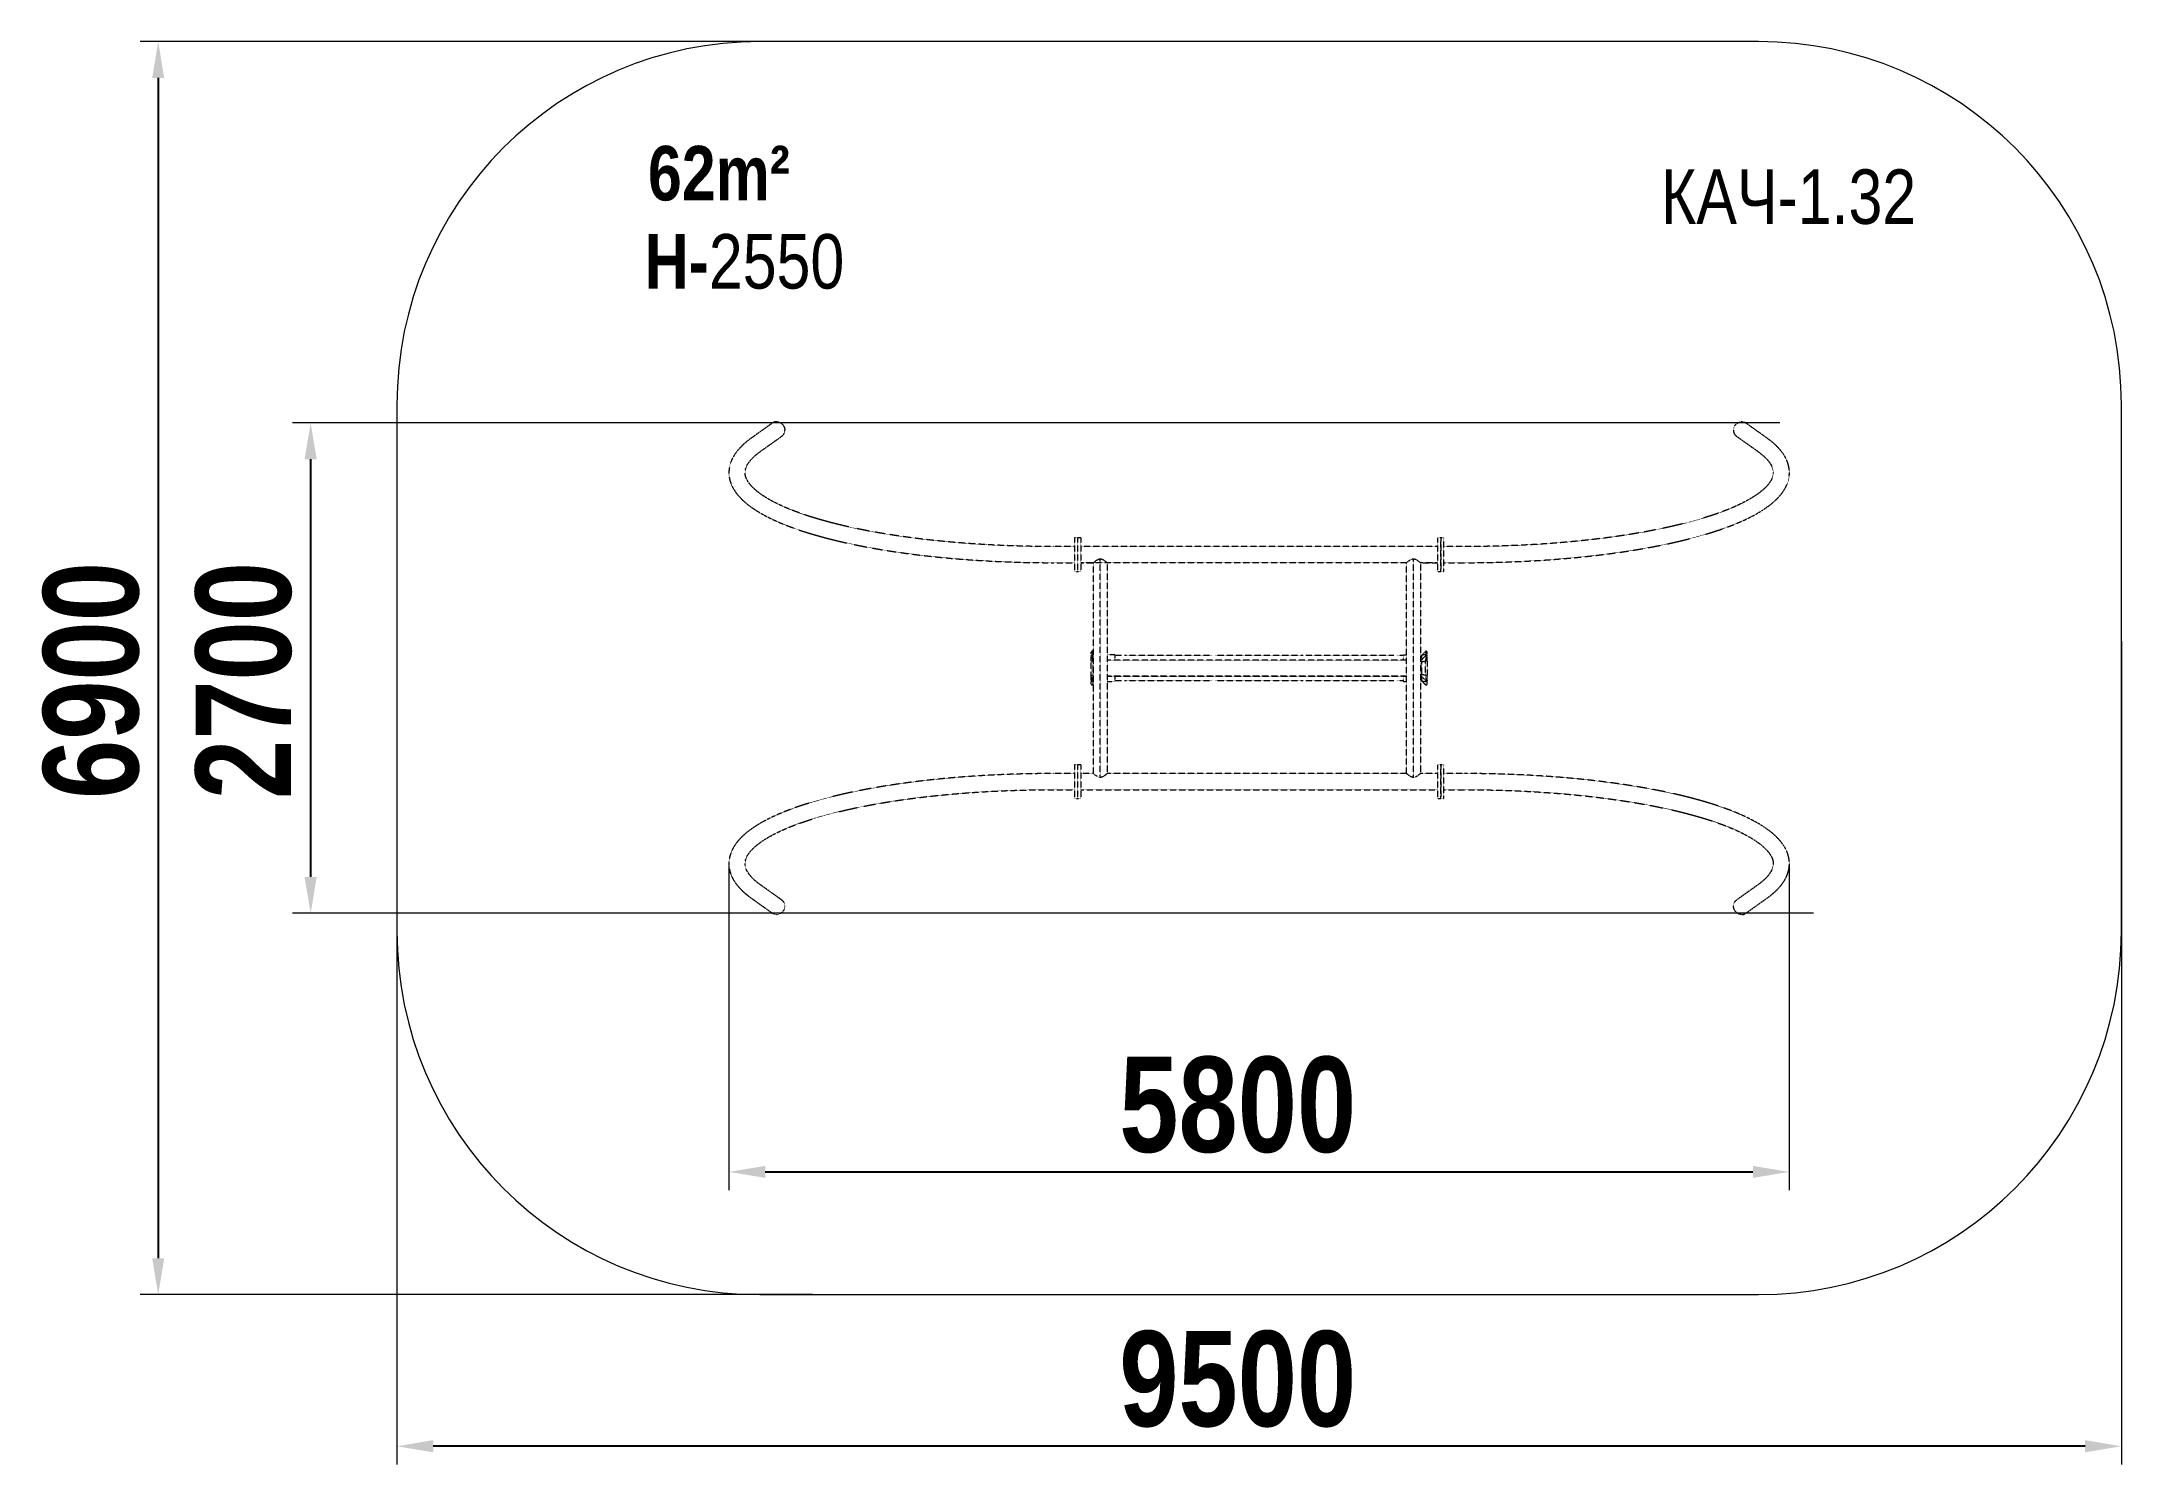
# Model space of a CAD drawing. Header units: millimetres. Extents: x -6557 to 4900, y -4192 to 3643.
import ezdxf

# ---------------------------------------------------------------- set-up
doc = ezdxf.new("R2010")
doc.units = ezdxf.units.MM
doc.linetypes.add('HIDDEN', pattern=[1.905, 1.27, -0.635])
for name, color, linetype in [('DIKOM_ЗОНА', 80, 'Continuous'), ('DIKOM_ОБЪЕКТ', 7, 'Continuous'), ('DIKOM_РАЗМЕР_ЗОНА', 7, 'Continuous'), ('DIKOM_РАЗМЕР_ОБЪЕКТА', 7, 'Continuous')]:
    doc.layers.add(name, color=color, linetype=linetype)
doc.styles.add('style1', font='arialbd.ttf', dxfattribs={"width": 0.8})
doc.dimstyles.new('1-50', dxfattribs={"dimtxt": 300, "dimasz": 200, "dimexe": 100, "dimexo": 0, "dimgap": 100, "dimtad": 1, "dimtxsty": 'style1', "dimcen": 200, "dimclrd": 7, "dimclre": 7, "dimclrt": 7, "dimadec": 1, "dimazin": 2, "dimtfac": 1, "dimtmove": 0, "dimatfit": 2, "dimfxl": 0, "dimlwd": 25, "dimlwe": 18, "dimarcsym": 0})

# ---------------------------------------------------------------- blocks, each defined once
blk = doc.blocks.new('*D9')
at = {"layer": 'Defpoints', "color": 0, "transparency": 16777216}
for p in [(-5075, 1543), (3018, 1543), (3203, -1157)]:
    blk.add_point(p, dxfattribs=at)
at = {"layer": 'DIKOM_РАЗМЕР_ОБЪЕКТА', "color": 7, "lineweight": 18, "transparency": 16777216}
for p, q in [((3018, 1543), (-5175, 1543)), ((3203, -1157), (-5175, -1157))]:
    blk.add_line(p, q, dxfattribs=at)
at = {"layer": 'DIKOM_РАЗМЕР_ОБЪЕКТА', "color": 7, "lineweight": 25, "transparency": 16777216}
blk.add_line((-5075, -957), (-5075, 1343), dxfattribs=at)
at = {"layer": 'DIKOM_РАЗМЕР_ОБЪЕКТА', "color": 7, "transparency": 16777216}
for points in [[(-5109, 1343), (-5042, 1343), (-5075, 1543)], [(-5109, -957), (-5042, -957), (-5075, -1157)]]:
    blk.add_solid(points, dxfattribs=at)
at = {"layer": 'DIKOM_РАЗМЕР_ОБЪЕКТА', "color": 7, "transparency": 16777216, "insert": (-5443, 125), "char_height": 300, "attachment_point": 5, "rotation": 90, "style": 'style1'}
blk.add_mtext('{\\fArial|b1|i0|c204|p34;\\H1.75x;2700}', dxfattribs=at)
blk = doc.blocks.new('*D10')
at = {"layer": 'Defpoints', "color": 0, "transparency": 16777216}
for p in [(-2771, -894), (3070, -896), (3070, -2581)]:
    blk.add_point(p, dxfattribs=at)
at = {"layer": 'DIKOM_РАЗМЕР_ОБЪЕКТА', "color": 7, "lineweight": 18, "transparency": 16777216}
for p, q in [((-2771, -894), (-2771, -2681)), ((3070, -896), (3070, -2681))]:
    blk.add_line(p, q, dxfattribs=at)
at = {"layer": 'DIKOM_РАЗМЕР_ОБЪЕКТА', "color": 7, "lineweight": 25, "transparency": 16777216}
blk.add_line((-2571, -2581), (2870, -2581), dxfattribs=at)
at = {"layer": 'DIKOM_РАЗМЕР_ОБЪЕКТА', "color": 7, "transparency": 16777216}
for points in [[(-2571, -2548), (-2571, -2614), (-2771, -2581)], [(2870, -2548), (2870, -2614), (3070, -2581)]]:
    blk.add_solid(points, dxfattribs=at)
at = {"layer": 'DIKOM_РАЗМЕР_ОБЪЕКТА', "color": 7, "transparency": 16777216, "insert": (32, -2213), "char_height": 300, "attachment_point": 5, "style": 'style1'}
blk.add_mtext('{\\fArial|b1|i0|c204|p34;\\H1.75x;5800}', dxfattribs=at)
blk = doc.blocks.new('*D11')
at = {"layer": 'Defpoints', "color": 0, "transparency": 16777216}
for p in [(-4600, 545), (4900, 341), (-4600, -4092)]:
    blk.add_point(p, dxfattribs=at)
at = {"layer": 'DIKOM_РАЗМЕР_ЗОНА', "color": 7, "lineweight": 18, "transparency": 16777216}
for p, q in [((-4600, 545), (-4600, -4192)), ((4900, 341), (4900, -4192))]:
    blk.add_line(p, q, dxfattribs=at)
at = {"layer": 'DIKOM_РАЗМЕР_ЗОНА', "color": 7, "lineweight": 25, "transparency": 16777216}
blk.add_line((4700, -4092), (-4400, -4092), dxfattribs=at)
at = {"layer": 'DIKOM_РАЗМЕР_ЗОНА', "color": 7, "transparency": 16777216}
for points in [[(-4400, -4058), (-4400, -4125), (-4600, -4092)], [(4700, -4058), (4700, -4125), (4900, -4092)]]:
    blk.add_solid(points, dxfattribs=at)
at = {"layer": 'DIKOM_РАЗМЕР_ЗОНА', "color": 7, "transparency": 16777216, "insert": (32, -3723), "char_height": 300, "attachment_point": 5, "style": 'style1'}
blk.add_mtext('{\\fArial|b1|i0|c204|p34;\\H1.75x;9500}', dxfattribs=at)
blk = doc.blocks.new('*D12')
at = {"layer": 'Defpoints', "color": 0, "transparency": 16777216}
for p in [(-2190, 3643), (-5915, -3257), (-2310, -3257)]:
    blk.add_point(p, dxfattribs=at)
at = {"layer": 'DIKOM_РАЗМЕР_ЗОНА', "color": 7, "lineweight": 18, "transparency": 16777216}
for p, q in [((-2190, 3643), (-6015, 3643)), ((-2310, -3257), (-6015, -3257))]:
    blk.add_line(p, q, dxfattribs=at)
at = {"layer": 'DIKOM_РАЗМЕР_ЗОНА', "color": 7, "lineweight": 25, "transparency": 16777216}
blk.add_line((-5915, 3443), (-5915, -3057), dxfattribs=at)
at = {"layer": 'DIKOM_РАЗМЕР_ЗОНА', "color": 7, "transparency": 16777216}
for points in [[(-5948, 3443), (-5882, 3443), (-5915, 3643)], [(-5948, -3057), (-5882, -3057), (-5915, -3257)]]:
    blk.add_solid(points, dxfattribs=at)
at = {"layer": 'DIKOM_РАЗМЕР_ЗОНА', "color": 7, "transparency": 16777216, "insert": (-6283, 125), "char_height": 300, "attachment_point": 5, "rotation": 90, "style": 'style1'}
blk.add_mtext('{\\fArial|b1|i0|c204|p34;\\H1.75x;6900}', dxfattribs=at)

msp = doc.modelspace()

# ---------------------------------------------------------------- linework, layer by layer
at = {"layer": 'DIKOM_ЗОНА', "color": 3, "lineweight": 15}
msp.add_lwpolyline([(4899.964, 1643.005, 0.414213562), (2899.964, 3643.005), (-2600.036, 3643.005, 0.414213562), (-4600.036, 1643.005), (-4600.036, -1256.995, 0.414213562), (-2600.036, -3256.995), (2899.964, -3256.995, 0.414213562), (4899.964, -1256.995)], format="xyb", close=True, dxfattribs=at)
at = {"layer": 'DIKOM_ОБЪЕКТ', "color": 7, "linetype": 'HIDDEN', "lineweight": 15}
for p, q in [((-2530.681, 1543.005), (-2647.119, 1460.206)), ((2947.046, 1460.206), (2830.608, 1543.005)), ((-2595.541, 1387.675), (-2477.146, 1471.866)), ((2777.074, 1471.866), (2895.469, 1387.675)), ((-868.036, 862.505), (-982.036, 862.505)), ((-850.036, 910.505), (-868.036, 910.505)), ((-868.036, 910.505), (-868.036, 725.505)), ((-832.036, 910.505), (-850.036, 910.505)), ((-850.036, 910.505), (-850.036, 725.505)), ((-850.036, 910.505), (-850.036, 725.505)), ((-832.036, 910.505), (-832.036, 725.505)), ((1131.964, 862.505), (-832.036, 862.505)), ((1149.964, 910.505), (1131.964, 910.505)), ((1131.964, 910.505), (1131.964, 725.505)), ((1167.964, 910.505), (1149.964, 910.505)), ((1149.964, 725.505), (1149.964, 910.505)), ((1149.964, 910.33), (1149.964, 725.505)), ((1167.964, 725.505), (1167.964, 910.505)), ((1281.964, 862.505), (1167.964, 862.505)), ((-982.036, 773.505), (-868.036, 773.505)), ((-868.036, 725.505), (-850.036, 725.505)), ((-850.036, 725.505), (-832.036, 725.505)), ((-832.036, 773.505), (-763.33, 773.505)), ((961.964, 773.505), (-832.036, 773.505)), ((-763.33, -387.495), (-763.33, 773.505)), ((-725.33, -408.838), (-725.33, 794.848)), ((-687.33, 773.505), (-687.33, -387.495)), ((961.964, -387.495), (961.964, 773.505)), ((999.964, -408.838), (999.964, 794.848)), ((1037.964, 773.505), (1131.964, 773.505)), ((1037.964, 773.505), (1037.964, -387.495)), ((1131.964, 773.505), (1037.964, 773.505)), ((1131.964, 725.505), (1149.964, 725.505)), ((1149.964, 725.505), (1167.964, 725.505)), ((1167.964, 773.505), (1281.964, 773.505)), ((-775.036, 261.887), (-775.036, 280.934)), ((-775.036, 257.704), (-775.036, 261.887)), ((-775.036, 231.504), (-775.036, 257.704)), ((-775.036, 154.507), (-775.036, 231.504)), ((-766.599, 284.565), (-766.501, 284.47)), ((-766.599, 232.624), (-766.501, 232.6)), ((-766.501, 284.47), (-763.33, 281.3)), ((-763.33, 231.921), (-766.501, 232.6)), ((-766.501, 232.6), (-766.501, 153.411)), ((-645.036, 266.005), (-687.33, 266.005)), ((961.964, 237.505), (-687.33, 237.505)), ((-645.036, 266.005), (-645.036, 237.505)), ((-608.036, 263.005), (-645.036, 263.005)), ((-108.036, 263.005), (-592.036, 263.005)), ((391.964, 263.005), (-92.036, 263.005)), ((891.964, 263.005), (407.964, 263.005)), ((944.964, 263.005), (907.964, 263.005)), ((944.964, 266.005), (961.964, 266.005)), ((944.964, 237.505), (944.964, 266.005)), ((1037.964, 266.005), (1044.964, 266.005)), ((1037.964, 233.005), (1044.964, 233.005)), ((1066.428, 284.47), (1044.964, 263.005)), ((1044.964, 266.005), (1044.964, 233.005)), ((1045.495, 263.373), (1044.964, 262.988)), ((1044.964, 263.005), (1044.964, 263.005)), ((1044.964, 233.005), (1044.964, 153.005)), ((1044.964, 228.005), (1066.428, 232.6)), ((1066.526, 284.565), (1066.428, 284.47)), ((1066.428, 232.6), (1066.526, 232.624)), ((1066.428, 153.411), (1066.428, 232.6)), ((1074.964, 261.887), (1074.964, 280.934)), ((1074.964, 257.704), (1074.964, 261.887)), ((1074.964, 231.504), (1074.964, 257.704)), ((1074.964, 231.504), (1074.964, 154.507)), ((-775.036, 128.306), (-775.036, 154.507)), ((-775.036, 124.123), (-775.036, 128.306)), ((-775.036, 105.076), (-775.036, 124.123)), ((-766.599, 153.386), (-766.501, 153.411)), ((-766.501, 153.411), (-763.33, 154.089)), ((-687.33, 148.505), (961.964, 148.505)), ((961.964, 148.505), (-687.33, 148.505)), ((-687.33, 120.005), (-645.036, 120.005)), ((-645.036, 148.505), (-645.036, 120.005)), ((-608.036, 123.005), (-645.036, 123.005)), ((-108.036, 123.005), (-592.036, 123.005)), ((391.964, 123.005), (-92.036, 123.005)), ((891.964, 123.005), (407.964, 123.005)), ((944.964, 123.005), (907.964, 123.005)), ((944.964, 120.005), (944.964, 148.505)), ((944.964, 120.005), (961.964, 120.005)), ((1037.964, 153.005), (1044.964, 153.005)), ((1037.964, 120.005), (1044.964, 120.005)), ((1066.428, 153.411), (1044.964, 158.005)), ((1044.964, 153.005), (1044.964, 120.005)), ((1044.964, 123.023), (1045.495, 122.638)), ((1044.964, 123.005), (1044.964, 123.005)), ((1044.964, 123.005), (1066.428, 101.541)), ((1066.526, 153.386), (1066.428, 153.411)), ((1074.964, 128.306), (1074.964, 154.507)), ((1074.964, 124.123), (1074.964, 128.306)), ((1074.964, 105.076), (1074.964, 124.123)), ((-766.599, 101.446), (-766.501, 101.541)), ((-763.33, 104.711), (-766.501, 101.541)), ((1066.428, 101.541), (1066.526, 101.446)), ((-850.036, -339.495), (-868.036, -339.495)), ((-868.036, -339.495), (-868.036, -524.495)), ((-832.036, -339.495), (-850.036, -339.495)), ((-850.036, -339.495), (-850.036, -524.495)), ((-850.036, -339.495), (-850.036, -524.495)), ((-832.036, -339.495), (-832.036, -524.495)), ((1149.964, -339.495), (1131.964, -339.495)), ((1131.964, -339.495), (1131.964, -524.495)), ((1167.964, -339.495), (1149.964, -339.495)), ((1149.964, -339.495), (1149.964, -524.495)), ((1149.964, -524.319), (1149.964, -339.495)), ((1167.964, -524.495), (1167.964, -339.495)), ((-868.036, -387.495), (-982.036, -387.495)), ((-763.33, -387.495), (-832.036, -387.495)), ((961.964, -387.495), (-687.33, -387.495)), ((1131.964, -387.495), (1037.964, -387.495)), ((1281.964, -387.495), (1167.964, -387.495)), ((-982.036, -476.495), (-868.036, -476.495)), ((-868.036, -524.495), (-850.036, -524.495)), ((-850.036, -524.495), (-832.036, -524.495)), ((-832.036, -476.495), (1131.964, -476.495)), ((1131.964, -524.495), (1149.964, -524.495)), ((1149.964, -524.495), (1167.964, -524.495)), ((1167.964, -476.495), (1281.964, -476.495)), ((-2477.477, -1085.62), (-2595.541, -1001.664)), ((2895.469, -1001.664), (2777.074, -1085.855)), ((-2647.119, -1074.196), (-2529.593, -1157.768)), ((2830.608, -1156.995), (2947.046, -1074.196))]:
    msp.add_line(p, q, dxfattribs=at)
at = {"layer": 'DIKOM_ОБЪЕКТ', "color": 7, "linetype": 'HIDDEN', "lineweight": 15, "flags": 128}
for points in [[(-2504.892, 1549.686), (-2501.034, 1549.139), (-2497.208, 1548.23), (-2493.448, 1546.967), (-2489.786, 1545.36), (-2486.253, 1543.424), (-2482.879, 1541.174), (-2479.692, 1538.63), (-2476.721, 1535.814), (-2473.989, 1532.749), (-2471.522, 1529.462), (-2469.339, 1525.981), (-2467.46, 1522.335), (-2465.899, 1518.556), (-2464.672, 1514.676), (-2463.788, 1510.728), (-2463.254, 1506.746), (-2463.076, 1502.763)], [(2763.003, 1502.763), (2763.182, 1506.746), (2763.715, 1510.728), (2764.6, 1514.676), (2765.827, 1518.556), (2767.387, 1522.335), (2769.267, 1525.981), (2771.449, 1529.462), (2773.917, 1532.749), (2776.648, 1535.814), (2779.62, 1538.63), (2782.806, 1541.174), (2786.18, 1543.424), (2789.714, 1545.36), (2793.376, 1546.967), (2797.136, 1548.23), (2800.961, 1549.139), (2804.82, 1549.686)], [(-2647.119, 1460.206), (-2651.683, 1456.924), (-2660.359, 1450.475), (-2668.742, 1443.957), (-2676.824, 1437.369), (-2684.603, 1430.714), (-2692.071, 1423.991), (-2699.224, 1417.203), (-2706.055, 1410.354), (-2712.559, 1403.445), (-2718.73, 1396.482), (-2724.562, 1389.469), (-2730.051, 1382.413), (-2735.192, 1375.318), (-2739.984, 1368.192), (-2744.424, 1361.041), (-2748.512, 1353.871), (-2752.248, 1346.686), (-2755.636, 1339.493), (-2758.676, 1332.294), (-2761.373, 1325.095), (-2763.73, 1317.897), (-2765.752, 1310.703), (-2767.441, 1303.515), (-2768.803, 1296.333), (-2769.839, 1289.16), (-2770.553, 1281.995), (-2770.948, 1274.84), (-2771.006, 1269.541)], [(-2682.021, 1269.539), (-2681.911, 1273.765), (-2681.471, 1278.566), (-2680.72, 1283.345), (-2679.674, 1288.076), (-2678.35, 1292.75), (-2676.758, 1297.38), (-2674.906, 1301.982), (-2672.796, 1306.572), (-2670.427, 1311.165), (-2667.796, 1315.772), (-2664.899, 1320.402), (-2661.732, 1325.061), (-2658.292, 1329.752), (-2654.572, 1334.478), (-2650.57, 1339.24), (-2646.281, 1344.037), (-2641.702, 1348.87), (-2636.829, 1353.736), (-2631.66, 1358.634), (-2626.193, 1363.561), (-2620.425, 1368.514), (-2614.356, 1373.491), (-2607.984, 1378.489), (-2601.308, 1383.504), (-2595.541, 1387.675)], [(2895.469, 1387.675), (2899.273, 1384.94), (2906.043, 1379.914), (2912.507, 1374.906), (2918.665, 1369.921), (2924.517, 1364.961), (2930.065, 1360.03), (2935.31, 1355.132), (2940.255, 1350.27), (2944.9, 1345.447), (2949.25, 1340.666), (2953.307, 1335.929), (2957.076, 1331.239), (2960.562, 1326.596), (2963.768, 1322.001), (2966.701, 1317.453), (2969.365, 1312.95), (2971.766, 1308.488), (2973.911, 1304.06), (2975.802, 1299.658), (2977.446, 1295.269), (2978.842, 1290.877), (2979.992, 1286.463), (2980.89, 1282.003), (2981.527, 1277.474), (2981.887, 1272.856), (2981.932, 1269.533)], [(3070.961, 1269.467), (3070.964, 1269.599), (3070.802, 1276.737), (3070.325, 1283.864), (3069.534, 1290.977), (3068.429, 1298.078), (3067.01, 1305.166), (3065.275, 1312.242), (3063.223, 1319.306), (3060.851, 1326.36), (3058.157, 1333.404), (3055.138, 1340.438), (3051.79, 1347.462), (3048.109, 1354.475), (3044.092, 1361.476), (3039.736, 1368.464), (3035.039, 1375.434), (3029.999, 1382.385), (3024.616, 1389.311), (3018.891, 1396.209), (3012.825, 1403.073), (3006.422, 1409.899), (2999.685, 1416.682), (2992.619, 1423.417), (2985.228, 1430.099), (2977.519, 1436.727), (2969.497, 1443.296), (2961.167, 1449.805), (2952.535, 1456.251), (2947.046, 1460.206)], [(-2771.006, 1269.541), (-2771.026, 1267.694), (-2770.788, 1260.558), (-2770.234, 1253.435), (-2769.367, 1246.324), (-2768.186, 1239.227), (-2766.69, 1232.142), (-2764.878, 1225.069), (-2762.748, 1218.007), (-2760.298, 1210.956), (-2757.526, 1203.914), (-2754.426, 1196.883), (-2750.997, 1189.861), (-2747.235, 1182.851), (-2743.136, 1175.853), (-2738.697, 1168.869), (-2733.917, 1161.903), (-2728.794, 1154.958), (-2723.328, 1148.038), (-2717.519, 1141.148), (-2711.371, 1134.293), (-2704.886, 1127.477), (-2698.069, 1120.706), (-2690.923, 1113.983), (-2683.455, 1107.313), (-2675.669, 1100.7), (-2667.571, 1094.145), (-2659.167, 1087.652), (-2650.462, 1081.221), (-2641.461, 1074.854), (-2632.168, 1068.552), (-2622.588, 1062.315), (-2612.726, 1056.143), (-2602.584, 1050.037), (-2592.165, 1043.995), (-2581.473, 1038.017), (-2570.51, 1032.102), (-2559.279, 1026.251), (-2547.781, 1020.462), (-2536.02, 1014.735), (-2523.997, 1009.069), (-2511.714, 1003.465), (-2499.174, 997.921), (-2486.378, 992.438), (-2473.329, 987.015), (-2460.028, 981.653), (-2446.477, 976.35), (-2432.68, 971.108), (-2418.636, 965.926), (-2404.35, 960.803), (-2389.822, 955.741), (-2375.056, 950.739), (-2360.052, 945.798), (-2344.815, 940.918), (-2329.345, 936.098), (-2313.645, 931.34), (-2297.718, 926.644), (-2281.566, 922.009), (-2265.191, 917.437), (-2248.597, 912.928), (-2231.785, 908.482), (-2214.759, 904.099), (-2197.521, 899.78), (-2180.074, 895.526), (-2162.421, 891.337), (-2144.564, 887.213), (-2126.506, 883.155), (-2108.251, 879.163), (-2089.801, 875.237), (-2071.16, 871.38), (-2052.33, 867.589), (-2033.315, 863.868), (-2014.117, 860.214), (-1994.741, 856.63), (-1975.188, 853.116), (-1955.463, 849.672), (-1935.569, 846.298), (-1915.509, 842.996), (-1895.287, 839.765), (-1874.906, 836.606), (-1854.369, 833.519), (-1833.68, 830.506), (-1812.843, 827.565), (-1791.86, 824.699), (-1770.737, 821.907), (-1749.476, 819.189), (-1728.08, 816.547), (-1706.554, 813.98), (-1684.902, 811.489), (-1663.127, 809.074), (-1641.232, 806.735), (-1619.223, 804.474), (-1597.101, 802.29), (-1574.872, 800.184), (-1552.54, 798.155), (-1530.107, 796.205), (-1507.578, 794.334), (-1484.957, 792.541), (-1462.248, 790.828), (-1439.455, 789.194), (-1416.582, 787.639), (-1393.632, 786.165), (-1370.61, 784.771), (-1347.52, 783.458), (-1324.366, 782.225), (-1301.152, 781.073), (-1277.881, 780.002), (-1254.559, 779.012), (-1231.189, 778.103), (-1207.775, 777.276), (-1184.322, 776.531), (-1160.833, 775.867), (-1137.313, 775.286), (-1113.765, 774.786), (-1090.195, 774.368), (-1066.605, 774.033), (-1043.001, 773.779), (-1019.385, 773.608), (-995.764, 773.519), (-982.036, 773.505)], [(-982.036, 862.505), (-994.309, 862.517), (-1017.631, 862.6), (-1040.947, 862.765), (-1064.252, 863.01), (-1087.541, 863.337), (-1110.811, 863.745), (-1134.056, 864.234), (-1157.274, 864.804), (-1180.459, 865.455), (-1203.606, 866.187), (-1226.713, 866.998), (-1249.774, 867.891), (-1272.785, 868.863), (-1295.742, 869.916), (-1318.64, 871.048), (-1341.476, 872.26), (-1364.244, 873.551), (-1386.941, 874.921), (-1409.563, 876.37), (-1432.105, 877.897), (-1454.563, 879.503), (-1476.932, 881.186), (-1499.21, 882.947), (-1521.39, 884.785), (-1543.47, 886.7), (-1565.445, 888.691), (-1587.311, 890.759), (-1609.064, 892.901), (-1630.699, 895.119), (-1652.214, 897.412), (-1673.602, 899.779), (-1694.862, 902.219), (-1715.988, 904.733), (-1736.976, 907.319), (-1757.823, 909.977), (-1778.525, 912.707), (-1799.077, 915.508), (-1819.476, 918.379), (-1839.718, 921.321), (-1859.798, 924.331), (-1879.714, 927.41), (-1899.462, 930.556), (-1919.037, 933.77), (-1938.435, 937.05), (-1957.654, 940.396), (-1976.689, 943.807), (-1995.537, 947.282), (-2014.193, 950.82), (-2032.655, 954.421), (-2050.919, 958.084), (-2068.981, 961.808), (-2086.838, 965.592), (-2104.485, 969.435), (-2121.921, 973.336), (-2139.14, 977.295), (-2156.141, 981.309), (-2172.918, 985.38), (-2189.47, 989.504), (-2205.793, 993.682), (-2221.882, 997.912), (-2237.737, 1002.193), (-2253.352, 1006.524), (-2268.724, 1010.903), (-2283.852, 1015.331), (-2298.731, 1019.804), (-2313.358, 1024.322), (-2327.731, 1028.884), (-2341.847, 1033.489), (-2355.701, 1038.134), (-2369.293, 1042.819), (-2382.618, 1047.541), (-2395.674, 1052.3), (-2408.458, 1057.094), (-2420.968, 1061.92), (-2433.2, 1066.778), (-2445.153, 1071.665), (-2456.824, 1076.58), (-2468.21, 1081.521), (-2479.308, 1086.485), (-2490.118, 1091.47), (-2500.635, 1096.475), (-2510.859, 1101.498), (-2520.788, 1106.534), (-2530.418, 1111.583), (-2539.75, 1116.642), (-2548.78, 1121.708), (-2557.508, 1126.778), (-2565.932, 1131.85), (-2574.052, 1136.92), (-2581.865, 1141.986), (-2589.372, 1147.044), (-2596.572, 1152.091), (-2603.465, 1157.124), (-2610.051, 1162.139), (-2616.33, 1167.134), (-2622.304, 1172.104), (-2627.972, 1177.047), (-2633.338, 1181.958), (-2638.401, 1186.835), (-2643.165, 1191.674), (-2647.631, 1196.472), (-2651.804, 1201.227), (-2655.687, 1205.936), (-2659.285, 1210.598), (-2662.601, 1215.211), (-2665.642, 1219.778), (-2668.412, 1224.298), (-2670.917, 1228.776), (-2673.163, 1233.217), (-2675.154, 1237.628), (-2676.896, 1242.021), (-2678.39, 1246.409), (-2679.638, 1250.812), (-2680.637, 1255.25), (-2681.379, 1259.749), (-2681.851, 1264.33), (-2682.034, 1269.005), (-2682.021, 1269.539)], [(2981.932, 1269.533), (2981.951, 1268.145), (2981.702, 1263.36), (2981.137, 1258.562), (2980.267, 1253.8), (2979.108, 1249.092), (2977.677, 1244.437), (2975.981, 1239.82), (2974.027, 1235.225), (2971.814, 1230.635), (2969.341, 1226.038), (2966.605, 1221.423), (2963.602, 1216.782), (2960.327, 1212.111), (2956.776, 1207.406), (2952.945, 1202.666), (2948.829, 1197.89), (2944.425, 1193.078), (2939.73, 1188.232), (2934.74, 1183.353), (2929.453, 1178.444), (2923.867, 1173.506), (2917.979, 1168.543), (2911.789, 1163.557), (2905.297, 1158.552), (2898.501, 1153.53), (2891.4, 1148.495), (2883.995, 1143.449), (2876.286, 1138.395), (2868.273, 1133.337), (2859.956, 1128.276), (2851.337, 1123.217), (2842.416, 1118.16), (2833.196, 1113.11), (2823.676, 1108.069), (2813.859, 1103.039), (2803.747, 1098.022), (2793.34, 1093.022), (2782.642, 1088.039), (2771.654, 1083.077), (2760.379, 1078.138), (2748.818, 1073.223), (2736.975, 1068.335), (2724.85, 1063.475), (2712.448, 1058.646), (2699.77, 1053.848), (2686.82, 1049.084), (2673.599, 1044.356), (2660.111, 1039.665), (2646.359, 1035.012), (2632.344, 1030.399), (2618.071, 1025.828), (2603.543, 1021.299), (2588.761, 1016.815), (2573.73, 1012.376), (2558.452, 1007.984), (2542.93, 1003.64), (2527.168, 999.346), (2511.169, 995.102), (2494.936, 990.909), (2478.472, 986.769), (2461.781, 982.683), (2444.866, 978.652), (2427.73, 974.676), (2410.377, 970.757), (2392.81, 966.896), (2375.033, 963.094), (2357.049, 959.351), (2338.862, 955.669), (2320.475, 952.048), (2301.892, 948.49), (2283.116, 944.994), (2264.152, 941.562), (2245.002, 938.195), (2225.672, 934.893), (2206.163, 931.657), (2186.48, 928.489), (2166.628, 925.387), (2146.608, 922.354), (2126.427, 919.39), (2106.087, 916.495), (2085.591, 913.67), (2064.946, 910.916), (2044.153, 908.233), (2023.217, 905.622), (2002.142, 903.084), (1980.932, 900.618), (1959.591, 898.226), (1938.124, 895.908), (1916.533, 893.665), (1894.824, 891.496), (1872.999, 889.403), (1851.065, 887.385), (1829.023, 885.444), (1806.88, 883.579), (1784.638, 881.791), (1762.302, 880.081), (1739.877, 878.449), (1717.366, 876.894), (1694.773, 875.418), (1672.104, 874.02), (1649.361, 872.702), (1626.55, 871.462), (1603.674, 870.302), (1580.739, 869.222), (1557.747, 868.221), (1534.704, 867.301), (1511.614, 866.461), (1488.481, 865.702), (1465.31, 865.023), (1442.104, 864.424), (1418.868, 863.907), (1395.607, 863.471), (1372.324, 863.115), (1349.025, 862.841), (1325.713, 862.648), (1302.392, 862.536), (1281.964, 862.505)], [(1281.964, 773.505), (1294.4, 773.517), (1318.022, 773.601), (1341.637, 773.768), (1365.242, 774.017), (1388.832, 774.348), (1412.404, 774.761), (1435.952, 775.256), (1459.473, 775.833), (1482.963, 776.492), (1506.418, 777.233), (1529.833, 778.056), (1553.205, 778.96), (1576.528, 779.945), (1599.8, 781.012), (1623.017, 782.159), (1646.173, 783.388), (1669.265, 784.697), (1692.289, 786.086), (1715.241, 787.556), (1738.117, 789.105), (1760.913, 790.735), (1783.625, 792.444), (1806.248, 794.232), (1828.78, 796.099), (1851.216, 798.044), (1873.552, 800.068), (1895.784, 802.17), (1917.908, 804.349), (1939.921, 806.606), (1961.819, 808.94), (1983.598, 811.35), (2005.254, 813.836), (2026.783, 816.398), (2048.182, 819.036), (2069.448, 821.749), (2090.575, 824.536), (2111.561, 827.398), (2132.402, 830.333), (2153.095, 833.342), (2173.636, 836.423), (2194.021, 839.577), (2214.247, 842.803), (2234.311, 846.1), (2254.209, 849.468), (2273.938, 852.907), (2293.494, 856.416), (2312.875, 859.995), (2332.076, 863.643), (2351.095, 867.359), (2369.929, 871.143), (2388.574, 874.995), (2407.027, 878.914), (2425.286, 882.9), (2443.346, 886.952), (2461.207, 891.07), (2478.863, 895.252), (2496.313, 899.5), (2513.554, 903.812), (2530.583, 908.187), (2547.397, 912.626), (2563.994, 917.128), (2580.371, 921.692), (2596.525, 926.318), (2612.454, 931.006), (2628.156, 935.756), (2643.627, 940.566), (2658.866, 945.437), (2673.871, 950.368), (2688.639, 955.36), (2703.167, 960.411), (2717.455, 965.523), (2731.499, 970.693), (2745.297, 975.924), (2758.848, 981.214), (2772.15, 986.563), (2785.2, 991.972), (2797.998, 997.441), (2810.539, 1002.97), (2822.824, 1008.56), (2834.85, 1014.21), (2846.615, 1019.921), (2858.117, 1025.694), (2869.354, 1031.529), (2880.325, 1037.427), (2891.027, 1043.389), (2901.458, 1049.415), (2911.615, 1055.507), (2921.497, 1061.666), (2931.099, 1067.891), (2940.42, 1074.185), (2949.456, 1080.548), (2958.203, 1086.98), (2966.658, 1093.482), (2974.814, 1100.052), (2982.666, 1106.692), (2990.211, 1113.398), (2997.441, 1120.17), (3004.351, 1127.005), (3010.935, 1133.9), (3017.187, 1140.85), (3023.102, 1147.851), (3028.675, 1154.897), (3033.901, 1161.983), (3038.778, 1169.102), (3043.304, 1176.248), (3047.477, 1183.414), (3051.299, 1190.596), (3054.771, 1197.787), (3057.896, 1204.985), (3060.676, 1212.184), (3063.116, 1219.383), (3065.218, 1226.578), (3066.988, 1233.768), (3068.429, 1240.951), (3069.544, 1248.126), (3070.337, 1255.293), (3070.809, 1262.451), (3070.961, 1269.467)], [(-763.33, 773.505), (-762.965, 773.817), (-761.846, 774.766), (-760.119, 776.214), (-757.783, 778.138), (-753.891, 781.237), (-749.142, 784.79), (-743.76, 788.41), (-740.755, 790.181), (-737.539, 791.827), (-733.86, 793.327), (-729.867, 794.408), (-725.33, 794.848)], [(-725.33, 794.848), (-721.552, 794.542), (-717.774, 793.647), (-712.9, 791.723), (-708.314, 789.268), (-705.196, 787.319), (-702.256, 785.314), (-699.457, 783.282), (-696.855, 781.302), (-693.392, 778.555), (-690.517, 776.194), (-688.817, 774.768), (-687.713, 773.831), (-687.33, 773.505)], [(961.964, 773.505), (962.329, 773.817), (963.449, 774.766), (965.176, 776.214), (967.511, 778.138), (971.403, 781.237), (976.153, 784.79), (981.534, 788.41), (984.539, 790.181), (987.755, 791.827), (991.434, 793.327), (995.427, 794.408), (999.964, 794.848)], [(999.964, 794.848), (1003.742, 794.542), (1007.52, 793.647), (1012.394, 791.723), (1016.981, 789.268), (1020.098, 787.319), (1023.039, 785.314), (1025.838, 783.282), (1028.439, 781.302), (1031.902, 778.555), (1034.777, 776.194), (1036.477, 774.768), (1037.581, 773.831), (1037.964, 773.505)], [(-775.036, 261.887), (-774.926, 262.709), (-774.599, 263.495), (-774.07, 264.21), (-773.363, 264.822), (-772.509, 265.304), (-771.546, 265.635), (-770.515, 265.8), (-769.464, 265.793)], [(-775.036, 257.704), (-774.926, 258.35), (-774.599, 258.968), (-774.07, 259.529), (-773.363, 260.01), (-772.509, 260.389), (-771.546, 260.649), (-770.515, 260.779), (-769.464, 260.773)], [(-775.036, 231.504), (-774.838, 231.935), (-774.25, 232.335), (-773.308, 232.671), (-772.078, 232.912), (-770.66, 233.034), (-769.183, 233.024), (-767.788, 232.882), (-766.599, 232.624)], [(-769.464, 260.773), (-769.462, 263.433), (-769.464, 265.793)], [(1069.391, 260.773), (1067.07, 259.263), (1064.424, 257.337), (1061.511, 254.984), (1057.189, 251.118), (1053.561, 247.607), (1050.671, 244.67), (1048.284, 242.156), (1046.23, 239.922), (1044.964, 238.502)], [(1044.973, 262.992), (1046.23, 263.857), (1048.284, 265.058), (1050.671, 266.175), (1053.561, 267.134), (1057.189, 267.743), (1061.511, 267.665), (1064.424, 267.187), (1067.07, 266.519), (1069.391, 265.793)], [(1066.526, 232.624), (1067.716, 232.882), (1069.111, 233.024), (1070.587, 233.034), (1072.005, 232.912), (1073.236, 232.671), (1074.178, 232.335), (1074.765, 231.935), (1074.964, 231.504)], [(1069.391, 260.773), (1069.389, 263.433), (1069.391, 265.793)], [(1069.391, 265.793), (1070.443, 265.8), (1071.473, 265.635), (1072.437, 265.304), (1073.291, 264.822), (1073.998, 264.21), (1074.526, 263.495), (1074.853, 262.709), (1074.964, 261.887)], [(1074.964, 257.704), (1074.853, 258.35), (1074.526, 258.968), (1073.998, 259.529), (1073.291, 260.01), (1072.437, 260.389), (1071.473, 260.649), (1070.443, 260.779), (1069.391, 260.773)], [(-766.599, 153.386), (-767.788, 153.129), (-769.183, 152.987), (-770.66, 152.976), (-772.078, 153.098), (-773.308, 153.34), (-774.25, 153.676), (-774.838, 154.076), (-775.036, 154.507)], [(-769.464, 125.237), (-770.515, 125.231), (-771.546, 125.361), (-772.509, 125.621), (-773.363, 126), (-774.07, 126.481), (-774.599, 127.043), (-774.926, 127.66), (-775.036, 128.306)], [(-775.036, 124.123), (-774.926, 123.301), (-774.599, 122.515), (-774.07, 121.801), (-773.363, 121.189), (-772.509, 120.706), (-771.546, 120.375), (-770.515, 120.21), (-769.464, 120.218)], [(-769.464, 120.218), (-769.462, 122.578), (-769.464, 125.237)], [(1069.391, 125.237), (1067.07, 126.748), (1064.424, 128.673), (1061.511, 131.026), (1057.189, 134.892), (1053.561, 138.404), (1050.671, 141.341), (1048.284, 143.855), (1046.23, 146.088), (1044.964, 147.508)], [(1069.391, 120.218), (1067.07, 119.491), (1064.424, 118.823), (1061.511, 118.346), (1057.189, 118.267), (1053.561, 118.876), (1050.671, 119.836), (1048.284, 120.953), (1046.23, 122.153), (1044.973, 123.018)], [(1074.964, 154.507), (1074.765, 154.076), (1074.178, 153.676), (1073.236, 153.34), (1072.005, 153.098), (1070.587, 152.976), (1069.111, 152.987), (1067.716, 153.129), (1066.526, 153.386)], [(1069.391, 120.218), (1069.389, 122.578), (1069.391, 125.237)], [(1074.964, 128.306), (1074.853, 127.66), (1074.526, 127.043), (1073.998, 126.481), (1073.291, 126), (1072.437, 125.621), (1071.473, 125.361), (1070.443, 125.231), (1069.391, 125.237)], [(1074.964, 124.123), (1074.853, 123.301), (1074.526, 122.515), (1073.998, 121.801), (1073.291, 121.189), (1072.437, 120.706), (1071.473, 120.375), (1070.443, 120.21), (1069.391, 120.218)], [(-982.036, -387.495), (-994.472, -387.506), (-1018.094, -387.591), (-1041.709, -387.757), (-1065.314, -388.006), (-1088.905, -388.337), (-1112.476, -388.75), (-1136.024, -389.246), (-1159.546, -389.823), (-1183.036, -390.482), (-1206.49, -391.223), (-1229.906, -392.045), (-1253.277, -392.949), (-1276.601, -393.934), (-1299.873, -395.001), (-1323.089, -396.149), (-1346.245, -397.377), (-1369.337, -398.686), (-1392.362, -400.076), (-1415.314, -401.545), (-1438.19, -403.095), (-1460.985, -404.724), (-1483.697, -406.433), (-1506.321, -408.221), (-1528.852, -410.088), (-1551.288, -412.034), (-1573.624, -414.057), (-1595.856, -416.159), (-1617.981, -418.339), (-1639.994, -420.595), (-1661.892, -422.929), (-1683.671, -425.339), (-1705.327, -427.826), (-1726.856, -430.388), (-1748.255, -433.026), (-1769.52, -435.738), (-1790.647, -438.526), (-1811.634, -441.387), (-1832.475, -444.322), (-1853.168, -447.331), (-1873.708, -450.412), (-1894.094, -453.566), (-1914.32, -456.792), (-1934.384, -460.09), (-1954.282, -463.458), (-1974.01, -466.897), (-1993.567, -470.406), (-2012.947, -473.984), (-2032.148, -477.632), (-2051.167, -481.348), (-2070.001, -485.133), (-2088.646, -488.985), (-2107.099, -492.904), (-2125.358, -496.89), (-2143.419, -500.942), (-2161.279, -505.059), (-2178.936, -509.242), (-2196.386, -513.489), (-2213.627, -517.801), (-2230.656, -522.177), (-2247.47, -526.615), (-2264.067, -531.117), (-2280.443, -535.681), (-2296.598, -540.308), (-2312.527, -544.996), (-2328.228, -549.745), (-2343.7, -554.555), (-2358.939, -559.426), (-2373.943, -564.358), (-2388.711, -569.349), (-2403.24, -574.401), (-2417.527, -579.512), (-2431.571, -584.683), (-2445.37, -589.913), (-2458.921, -595.203), (-2472.223, -600.553), (-2485.273, -605.962), (-2498.07, -611.431), (-2510.612, -616.96), (-2522.897, -622.549), (-2534.922, -628.199), (-2546.687, -633.91), (-2558.189, -639.683), (-2569.427, -645.518), (-2580.398, -651.416), (-2591.099, -657.378), (-2601.53, -663.405), (-2611.688, -669.497), (-2621.569, -675.655), (-2631.172, -681.881), (-2640.493, -688.175), (-2649.529, -694.537), (-2658.276, -700.969), (-2666.73, -707.471), (-2674.886, -714.042), (-2682.739, -720.681), (-2690.283, -727.387), (-2697.513, -734.159), (-2704.423, -740.994), (-2711.007, -747.889), (-2717.26, -754.839), (-2723.175, -761.84), (-2728.747, -768.887), (-2733.974, -775.973), (-2738.851, -783.091), (-2743.376, -790.237), (-2747.55, -797.403), (-2751.372, -804.585), (-2754.844, -811.777), (-2757.968, -818.974), (-2760.749, -826.174), (-2763.188, -833.372), (-2765.291, -840.567), (-2767.061, -847.757), (-2768.502, -854.94), (-2769.617, -862.116), (-2770.409, -869.283), (-2770.882, -876.44), (-2771.033, -883.456)], [(-725.33, -408.838), (-729.109, -408.531), (-732.887, -407.636), (-737.76, -405.712), (-742.347, -403.258), (-745.465, -401.309), (-748.405, -399.304), (-751.204, -397.271), (-753.806, -395.292), (-757.269, -392.545), (-760.144, -390.183), (-761.844, -388.757), (-762.948, -387.821), (-763.33, -387.495)], [(-687.33, -387.495), (-687.696, -387.807), (-688.815, -388.756), (-690.542, -390.204), (-692.878, -392.127), (-696.77, -395.226), (-701.519, -398.78), (-706.901, -402.399), (-709.905, -404.171), (-713.122, -405.816), (-716.801, -407.317), (-720.794, -408.397), (-725.33, -408.838)], [(999.964, -408.838), (996.186, -408.531), (992.407, -407.636), (987.534, -405.712), (982.947, -403.258), (979.83, -401.309), (976.889, -399.304), (974.09, -397.271), (971.488, -395.292), (968.025, -392.545), (965.151, -390.183), (963.45, -388.757), (962.346, -387.821), (961.964, -387.495)], [(1037.964, -387.495), (1037.598, -387.807), (1036.479, -388.756), (1034.752, -390.204), (1032.416, -392.127), (1028.524, -395.226), (1023.775, -398.78), (1018.393, -402.399), (1015.389, -404.171), (1012.173, -405.816), (1008.493, -407.317), (1004.501, -408.397), (999.964, -408.838)], [(3070.933, -883.531), (3070.953, -881.683), (3070.715, -874.547), (3070.162, -867.424), (3069.294, -860.314), (3068.113, -853.217), (3066.617, -846.132), (3064.805, -839.059), (3062.676, -831.997), (3060.226, -824.945), (3057.453, -817.904), (3054.354, -810.872), (3050.925, -803.851), (3047.162, -796.84), (3043.063, -789.842), (3038.625, -782.859), (3033.844, -775.893), (3028.721, -768.947), (3023.255, -762.028), (3017.447, -755.137), (3011.299, -748.282), (3004.814, -741.466), (2997.996, -734.695), (2990.851, -727.973), (2983.382, -721.303), (2975.596, -714.689), (2967.499, -708.135), (2959.095, -701.641), (2950.39, -695.21), (2941.388, -688.843), (2932.095, -682.541), (2922.516, -676.304), (2912.654, -670.133), (2902.512, -664.026), (2892.093, -657.984), (2881.401, -652.006), (2870.438, -646.092), (2859.207, -640.24), (2847.709, -634.451), (2835.948, -628.724), (2823.924, -623.059), (2811.642, -617.454), (2799.101, -611.911), (2786.306, -606.428), (2773.256, -601.005), (2759.955, -595.642), (2746.405, -590.34), (2732.607, -585.097), (2718.564, -579.915), (2704.277, -574.793), (2689.75, -569.731), (2674.983, -564.729), (2659.98, -559.788), (2644.742, -554.907), (2629.272, -550.088), (2613.572, -545.33), (2597.645, -540.633), (2581.493, -535.999), (2565.119, -531.427), (2548.524, -526.917), (2531.713, -522.471), (2514.687, -518.088), (2497.449, -513.77), (2480.002, -509.515), (2462.348, -505.326), (2444.491, -501.202), (2426.434, -497.144), (2408.178, -493.152), (2389.729, -489.227), (2371.087, -485.369), (2352.257, -481.579), (2333.242, -477.857), (2314.045, -474.204), (2294.668, -470.62), (2275.116, -467.105), (2255.391, -463.661), (2235.497, -460.287), (2215.437, -456.985), (2195.215, -453.754), (2174.833, -450.595), (2154.297, -447.509), (2133.608, -444.495), (2112.77, -441.555), (2091.788, -438.688), (2070.664, -435.896), (2049.403, -433.179), (2028.008, -430.536), (2006.482, -427.969), (1984.83, -425.478), (1963.054, -423.063), (1941.16, -420.725), (1919.15, -418.464), (1897.029, -416.279), (1874.8, -414.173), (1852.467, -412.145), (1830.034, -410.195), (1807.506, -408.323), (1784.885, -406.53), (1762.176, -404.817), (1739.383, -403.183), (1716.509, -401.629), (1693.56, -400.155), (1670.538, -398.761), (1647.448, -397.447), (1624.293, -396.214), (1601.079, -395.062), (1577.809, -393.991), (1554.487, -393.001), (1531.117, -392.093), (1507.703, -391.266), (1484.25, -390.52), (1460.761, -389.857), (1437.24, -389.275), (1413.693, -388.775), (1390.122, -388.358), (1366.533, -388.022), (1342.928, -387.769), (1319.313, -387.598), (1295.691, -387.509), (1281.964, -387.495)], [(-2682.004, -883.522), (-2682.023, -882.135), (-2681.775, -877.349), (-2681.21, -872.552), (-2680.339, -867.789), (-2679.181, -863.082), (-2677.749, -858.426), (-2676.054, -853.81), (-2674.099, -849.215), (-2671.886, -844.625), (-2669.414, -840.027), (-2666.678, -835.412), (-2663.674, -830.771), (-2660.399, -826.1), (-2656.849, -821.395), (-2653.017, -816.655), (-2648.902, -811.879), (-2644.498, -807.068), (-2639.802, -802.221), (-2634.813, -797.343), (-2629.525, -792.433), (-2623.939, -787.495), (-2618.051, -782.532), (-2611.862, -777.546), (-2605.369, -772.541), (-2598.573, -767.52), (-2591.473, -762.484), (-2584.068, -757.438), (-2576.358, -752.385), (-2568.345, -747.326), (-2560.028, -742.266), (-2551.409, -737.206), (-2542.489, -732.15), (-2533.268, -727.1), (-2523.748, -722.058), (-2513.932, -717.028), (-2503.819, -712.012), (-2493.413, -707.011), (-2482.715, -702.029), (-2471.727, -697.067), (-2460.451, -692.128), (-2448.891, -687.213), (-2437.047, -682.325), (-2424.923, -677.465), (-2412.521, -672.635), (-2399.843, -667.838), (-2386.892, -663.074), (-2373.672, -658.346), (-2360.184, -653.654), (-2346.431, -649.001), (-2332.417, -644.388), (-2318.144, -639.817), (-2303.615, -635.289), (-2288.833, -630.804), (-2273.802, -626.366), (-2258.524, -621.974), (-2243.002, -617.63), (-2227.24, -613.335), (-2211.241, -609.091), (-2195.008, -604.899), (-2178.544, -600.759), (-2161.853, -596.673), (-2144.938, -592.641), (-2127.802, -588.666), (-2110.449, -584.747), (-2092.882, -580.886), (-2075.105, -577.083), (-2057.121, -573.341), (-2038.934, -569.659), (-2020.547, -566.038), (-2001.964, -562.479), (-1983.189, -558.983), (-1964.224, -555.552), (-1945.075, -552.184), (-1925.744, -548.883), (-1906.235, -545.647), (-1886.553, -542.478), (-1866.7, -539.377), (-1846.681, -536.343), (-1826.499, -533.379), (-1806.159, -530.484), (-1785.664, -527.659), (-1765.018, -524.905), (-1744.225, -522.222), (-1723.289, -519.612), (-1702.215, -517.073), (-1681.005, -514.608), (-1659.664, -512.216), (-1638.196, -509.898), (-1616.606, -507.654), (-1594.896, -505.485), (-1573.072, -503.392), (-1551.137, -501.375), (-1529.096, -499.433), (-1506.952, -497.569), (-1484.711, -495.781), (-1462.375, -494.071), (-1439.949, -492.438), (-1417.438, -490.883), (-1394.846, -489.407), (-1372.176, -488.01), (-1349.434, -486.691), (-1326.622, -485.452), (-1303.747, -484.292), (-1280.811, -483.211), (-1257.82, -482.211), (-1234.777, -481.291), (-1211.687, -480.451), (-1188.554, -479.691), (-1165.382, -479.012), (-1142.176, -478.414), (-1118.941, -477.897), (-1095.679, -477.46), (-1072.397, -477.105), (-1049.097, -476.831), (-1025.785, -476.638), (-1002.465, -476.526), (-982.036, -476.495)], [(1281.964, -476.495), (1294.237, -476.506), (1317.559, -476.589), (1340.874, -476.754), (1364.179, -477), (1387.468, -477.327), (1410.738, -477.735), (1433.984, -478.224), (1457.201, -478.794), (1480.386, -479.445), (1503.534, -480.176), (1526.641, -480.988), (1549.701, -481.88), (1572.712, -482.853), (1595.669, -483.905), (1618.568, -485.037), (1641.403, -486.249), (1664.172, -487.54), (1686.869, -488.91), (1709.491, -490.359), (1732.032, -491.887), (1754.49, -493.492), (1776.86, -495.176), (1799.137, -496.937), (1821.318, -498.775), (1843.398, -500.69), (1865.373, -502.681), (1887.239, -504.748), (1908.991, -506.891), (1930.627, -509.109), (1952.141, -511.401), (1973.53, -513.768), (1994.789, -516.208), (2015.915, -518.722), (2036.904, -521.308), (2057.751, -523.967), (2078.452, -526.697), (2099.004, -529.498), (2119.403, -532.369), (2139.645, -535.31), (2159.726, -538.32), (2179.642, -541.399), (2199.389, -544.546), (2218.964, -547.759), (2238.363, -551.039), (2257.582, -554.385), (2276.617, -557.796), (2295.464, -561.271), (2314.121, -564.81), (2332.583, -568.411), (2350.847, -572.074), (2368.909, -575.797), (2386.765, -579.581), (2404.413, -583.424), (2421.848, -587.325), (2439.068, -591.284), (2456.068, -595.299), (2472.846, -599.369), (2489.398, -603.494), (2505.72, -607.671), (2521.81, -611.901), (2537.664, -616.182), (2553.279, -620.513), (2568.652, -624.893), (2583.779, -629.32), (2598.658, -633.793), (2613.286, -638.312), (2627.659, -642.874), (2641.774, -647.478), (2655.629, -652.123), (2669.22, -656.808), (2682.545, -661.531), (2695.601, -666.289), (2708.386, -671.083), (2720.895, -675.909), (2733.128, -680.767), (2745.081, -685.655), (2756.751, -690.569), (2768.137, -695.51), (2779.236, -700.474), (2790.045, -705.46), (2800.563, -710.465), (2810.787, -715.487), (2820.715, -720.524), (2830.346, -725.573), (2839.677, -730.632), (2848.708, -735.697), (2857.436, -740.768), (2865.86, -745.839), (2873.979, -750.909), (2881.793, -755.975), (2889.3, -761.033), (2896.5, -766.08), (2903.393, -771.113), (2909.979, -776.129), (2916.258, -781.123), (2922.231, -786.093), (2927.9, -791.036), (2933.265, -795.948), (2938.328, -800.825), (2943.092, -805.664), (2947.559, -810.462), (2951.732, -815.216), (2955.615, -819.925), (2959.212, -824.587), (2962.529, -829.201), (2965.569, -833.767), (2968.339, -838.288), (2970.845, -842.766), (2973.09, -847.206), (2975.082, -851.617), (2976.823, -856.01), (2978.318, -860.398), (2979.566, -864.801), (2980.564, -869.24), (2981.306, -873.739), (2981.778, -878.319), (2981.962, -882.994), (2981.948, -883.528)], [(-2771.033, -883.456), (-2771.036, -883.588), (-2770.875, -890.727), (-2770.398, -897.854), (-2769.607, -904.967), (-2768.502, -912.067), (-2767.082, -919.155), (-2765.348, -926.231), (-2763.295, -933.296), (-2760.924, -940.35), (-2758.23, -947.394), (-2755.21, -954.428), (-2751.862, -961.451), (-2748.181, -968.465), (-2744.164, -975.466), (-2739.808, -982.453), (-2735.111, -989.424), (-2730.072, -996.374), (-2724.689, -1003.301), (-2718.964, -1010.199), (-2712.898, -1017.063), (-2706.495, -1023.889), (-2699.757, -1030.671), (-2692.691, -1037.406), (-2685.301, -1044.089), (-2677.592, -1050.716), (-2669.57, -1057.286), (-2661.24, -1063.794), (-2652.607, -1070.24), (-2647.119, -1074.196)], [(-2595.541, -1001.664), (-2599.345, -998.929), (-2606.116, -993.903), (-2612.58, -988.896), (-2618.737, -983.91), (-2624.59, -978.951), (-2630.138, -974.02), (-2635.383, -969.122), (-2640.327, -964.259), (-2644.972, -959.436), (-2649.322, -954.655), (-2653.38, -949.919), (-2657.149, -945.228), (-2660.634, -940.585), (-2663.841, -935.991), (-2666.773, -931.443), (-2669.437, -926.939), (-2671.839, -922.477), (-2673.983, -918.049), (-2675.875, -913.647), (-2677.518, -909.258), (-2678.915, -904.866), (-2680.065, -900.452), (-2680.963, -895.993), (-2681.599, -891.464), (-2681.959, -886.846), (-2682.004, -883.522)], [(2981.948, -883.528), (2981.839, -887.754), (2981.399, -892.555), (2980.648, -897.335), (2979.602, -902.065), (2978.277, -906.74), (2976.686, -911.37), (2974.834, -915.971), (2972.724, -920.562), (2970.354, -925.155), (2967.723, -929.762), (2964.827, -934.392), (2961.66, -939.05), (2958.219, -943.741), (2954.5, -948.467), (2950.498, -953.229), (2946.209, -958.027), (2941.629, -962.859), (2936.757, -967.726), (2931.588, -972.623), (2926.121, -977.55), (2920.353, -982.504), (2914.283, -987.481), (2907.911, -992.478), (2901.235, -997.494), (2895.469, -1001.664)], [(2947.046, -1074.196), (2951.611, -1070.913), (2960.287, -1064.465), (2968.669, -1057.946), (2976.752, -1051.359), (2984.53, -1044.703), (2991.998, -1037.98), (2999.151, -1031.193), (3005.983, -1024.343), (3012.487, -1017.434), (3018.657, -1010.471), (3024.489, -1003.459), (3029.978, -996.402), (3035.12, -989.308), (3039.911, -982.182), (3044.351, -975.031), (3048.439, -967.86), (3052.176, -960.675), (3055.563, -953.482), (3058.604, -946.284), (3061.301, -939.084), (3063.658, -931.886), (3065.679, -924.692), (3067.369, -917.504), (3068.73, -910.323), (3069.767, -903.149), (3070.481, -895.985), (3070.876, -888.829), (3070.933, -883.531)], [(-2463.076, -1116.79), (-2463.254, -1120.773), (-2463.788, -1124.755), (-2464.672, -1128.703), (-2465.899, -1132.583), (-2467.46, -1136.362), (-2469.339, -1140.008), (-2471.522, -1143.489), (-2473.989, -1146.776), (-2476.721, -1149.841), (-2479.692, -1152.657), (-2482.879, -1155.201), (-2486.253, -1157.451), (-2489.786, -1159.387), (-2493.448, -1160.994), (-2497.208, -1162.257), (-2501.034, -1163.166), (-2504.892, -1163.713)], [(2804.82, -1163.675), (2800.961, -1163.128), (2797.136, -1162.22), (2793.376, -1160.956), (2789.714, -1159.35), (2786.18, -1157.413), (2782.806, -1155.163), (2779.62, -1152.619), (2776.648, -1149.803), (2773.917, -1146.738), (2771.449, -1143.452), (2769.267, -1139.97), (2767.387, -1136.325), (2765.827, -1132.546), (2764.6, -1128.666), (2763.715, -1124.718), (2763.182, -1120.735), (2763.003, -1116.752)]]:
    msp.add_lwpolyline(points, dxfattribs=at)
at = {"layer": 'DIKOM_ОБЪЕКТ', "color": 7, "linetype": 'HIDDEN', "lineweight": 15}
for centre, radius, start, end in [((-2508.878, 1511.958), 37.938, 83.9688431, 125.0779094), ((-2502.201, 1501.928), 39.134, 306.1718776, 1.2227867), ((2802.128, 1501.928), 39.134, 178.7772133, 233.8281224), ((2808.806, 1511.958), 37.938, 54.9220906, 96.0311569), ((-770.036, 280.934), 5, 46.5650944, 180), ((-925.615, 299.546), 159.758, 347.8028335, 354.478893), ((-755.984, 226.791), 41.265, 100.2554225, 109.0665978), ((-1077.25, 215.161), 311.148, 3.2363955, 8.4296092), ((-795.094, 218.266), 49.637, 50.2137506, 58.9115178), ((1069.964, 280.934), 5, 0, 133.4349056), ((1225.543, 299.546), 159.758, 185.521107, 192.1971665), ((1377.178, 215.161), 311.148, 171.5703908, 176.7636045), ((-1067.538, 169.855), 301.395, 351.4868438, 356.8491403), ((-798.916, 173.044), 56.151, 301.6358059, 309.3271204), ((-978.404, 78.277), 213.108, 6.3381724, 11.3501147), ((-759.594, 145.081), 26.75, 248.3482167, 261.9705004), ((1367.466, 169.855), 301.395, 183.1508597, 188.5131562), ((1278.331, 78.277), 213.108, 168.6498853, 173.6618276), ((-770.036, 105.076), 5, 180, 313.434905), ((1069.964, 105.076), 5, 226.565095, 0), ((-2502.201, -1115.955), 39.134, 358.7772133, 53.8281224), ((2802.128, -1115.917), 39.134, 126.1718776, 181.2227867), ((-2508.878, -1125.985), 37.938, 234.9220906, 276.0311569), ((2808.806, -1125.948), 37.938, 263.9688431, 305.0779094)]:
    msp.add_arc(centre, radius, start, end, dxfattribs=at)

# ---------------------------------------------------------------- texts
at = {"layer": 'DIKOM_РАЗМЕР_ОБЪЕКТА', "char_height": 300, "attachment_point": 1, "style": 'style1'}
for s, insert in [('62m²', (-3217.176, 3068.557)), ('{\\fArial|b0|i0|c204|p34;КАЧ-1.32}', (2363.066, 2939.131))]:
    msp.add_mtext_dynamic_manual_height_columns(s, width=5885.53069, gutter_width=20, heights=[0], dxfattribs=dict(at, insert=insert))
at = {"layer": 'DIKOM_РАЗМЕР_ОБЪЕКТА', "insert": (-3235.127, 2583.084), "char_height": 300, "width": 2043.0649, "attachment_point": 1, "style": 'style1'}
msp.add_mtext('Н-{\\fArial|b0|i0|c204|p34;2550}', dxfattribs=at)

# ---------------------------------------------------------------- dimensions: what is measured, and where the dimension line sits
at = {"layer": 'DIKOM_РАЗМЕР_ЗОНА'}
dim = msp.add_linear_dim(base=(-5915.11, -3256.995), p1=(-2189.88, 3643.005), p2=(-2309.909, -3256.995), angle=90, text='{\\fArial|b1|i0|c204|p34;\\H1.75x;<>}', dimstyle='1-50', dxfattribs=at)
dim.commit()
dim.dimension.update_dxf_attribs({"geometry": '*D12', "text_midpoint": (-5915.11, 124.627), "dimtype": 160})
dim = msp.add_linear_dim(base=(-4600.036, -4091.663), p1=(4899.964, 341.133), p2=(-4600.036, 544.903), text='{\\fArial|b1|i0|c204|p34;\\H1.75x;<>}', dimstyle='1-50', dxfattribs=at)
dim.commit()
dim.dimension.update_dxf_attribs({"geometry": '*D11', "text_midpoint": (32.487, -4091.663), "dimtype": 160})
at = {"layer": 'DIKOM_РАЗМЕР_ОБЪЕКТА'}
dim = msp.add_linear_dim(base=(-5075.206, 1543.005), p1=(3202.587, -1156.995), p2=(3017.87, 1543.005), angle=90, text='{\\fArial|b1|i0|c204|p34;\\H1.75x;<>}', dimstyle='1-50', dxfattribs=at)
dim.commit()
dim.dimension.update_dxf_attribs({"geometry": '*D9', "text_midpoint": (-5075.206, 124.627), "dimtype": 160})
dim = msp.add_linear_dim(base=(3070.481, -2580.896), p1=(-2770.636, -894.29), p2=(3070.481, -895.985), text='{\\fArial|b1|i0|c204|p34;\\H1.75x;5800}', dimstyle='1-50', dxfattribs=at)
dim.commit()
dim.dimension.update_dxf_attribs({"geometry": '*D10', "text_midpoint": (32.487, -2580.896), "dimtype": 160})

doc.saveas('drawing.dxf')
